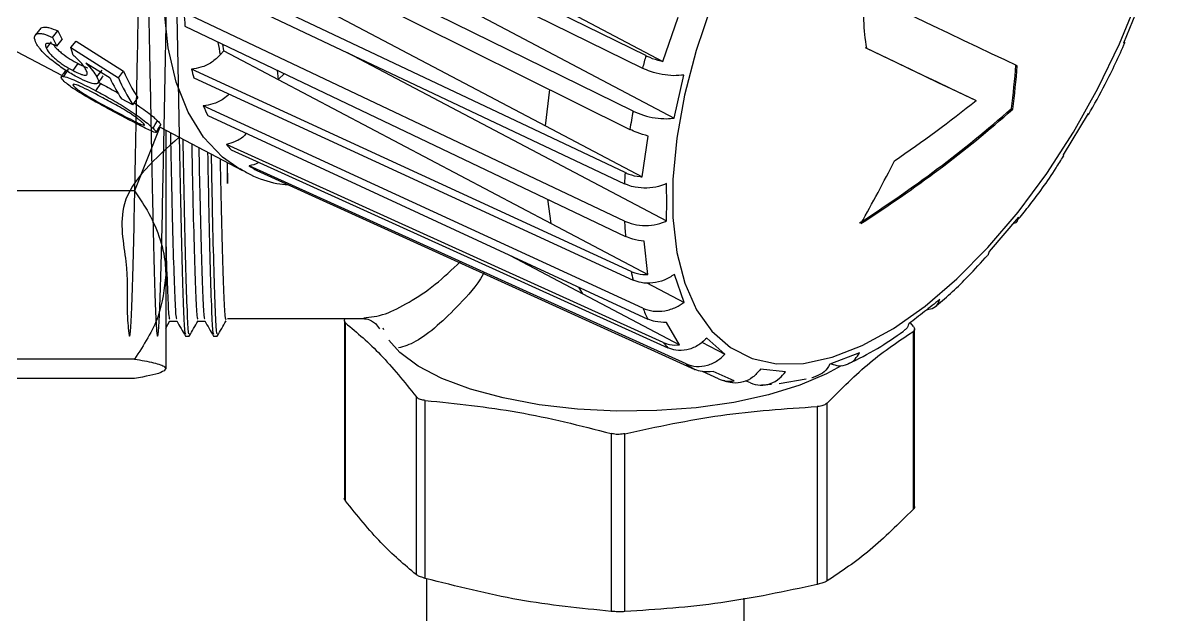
# Model space of a CAD drawing. Extents: x 75 to 2075, y 25 to 1460.
# Drawn here: x 478.2 to 571.5, y 970.2 to 1018.1 of the extents above; entities that cross this region are included whole.
import ezdxf

# ---------------------------------------------------------------- set-up
doc = ezdxf.new("R2010")
doc.units = 0
doc.header["$LTSCALE"] = 5
doc.linetypes.add('SLD-KATı', pattern=[0])
doc.layers.get('0').update_dxf_attribs({"linetype": 'CONTINUOUS'})

msp = doc.modelspace()

# ---------------------------------------------------------------- linework, layer by layer
at = {"color": 7, "linetype": 'SLD-KATı'}
for p, q in [((528.609, 1015.435), (493.07, 1032.907)), ((492.803, 1031.897), (528.34, 1014.423)), ((527.568, 1010.945), (492.032, 1028.418)), ((495.665, 1028.99), (530.906, 1010.385)), ((491.805, 1027.125), (527.316, 1009.465)), ((526.924, 1005.971), (491.312, 1022.837)), ((491.264, 1021.937), (526.872, 1005.069)), ((498.415, 1021.405), (520.481, 1009.756)), ((568.692, 1020.035), (567.222, 1016.44)), ((471.154, 1019.234), (481.403, 1013.823)), ((526.875, 1002.047), (491.267, 1018.915)), ((522.152, 1019.099), (529.978, 1014.968)), ((529.978, 1014.968), (531.225, 1018.558)), ((481.053, 1017.431), (481.405, 1016.743)), ((491.337, 1017.824), (526.964, 1000.802)), ((480.131, 1016), (480.546, 1016.546)), ((480.625, 1016.913), (480.983, 1016.213)), ((480.983, 1016.213), (481.405, 1016.743)), ((482.104, 1016.08), (482.531, 1016.598)), ((482.531, 1016.598), (486.374, 1014.168)), ((494.47, 1015.832), (494.397, 1016.362)), ((567.222, 1016.44), (567.346, 1016.53)), ((482.104, 1016.08), (485.951, 1013.64)), ((482.282, 1015.478), (482.104, 1016.08)), ((494.194, 1015.508), (494.47, 1015.832)), ((494.47, 1015.832), (498.884, 1013.502)), ((504.452, 1015.69), (530.28, 1002.055)), ((485.275, 1013.605), (483.325, 1014.821)), ((527.407, 997.97), (491.868, 1014.342)), ((498.777, 1014.269), (498.884, 1013.502)), ((484.259, 1013.305), (484.529, 1013.17)), ((485.951, 1013.64), (486.374, 1014.168)), ((492.043, 1013.64), (527.579, 997.265)), ((499.381, 1013.981), (498.884, 1013.502)), ((498.884, 1013.502), (520.95, 1001.853)), ((530.906, 1010.385), (531.678, 1013.864)), ((484.137, 1012.588), (484.529, 1013.17)), ((520.481, 1009.756), (520.844, 1012.683)), ((487.119, 1011.461), (486.211, 1011.94)), ((487.119, 1011.461), (487.52, 1012.029)), ((555.201, 1011.868), (555.312, 1011.809)), ((528.355, 994.996), (492.819, 1011.371)), ((493.18, 1010.588), (528.776, 994.108)), ((558.167, 1011.153), (558.278, 1011.094)), ((564.368, 1010.76), (562.343, 1007.4)), ((564.415, 1010.648), (564.368, 1010.76)), ((489.303, 1009.653), (487.259, 1004.491)), ((489.275, 1009.668), (495.979, 1006.129)), ((520.481, 1009.756), (528.306, 1005.625)), ((489.781, 1009.4), (489.781, 997.684)), ((528.306, 1005.625), (528.8, 1008.93)), ((530.01, 992.214), (494.682, 1008.253)), ((495.063, 1007.819), (530.389, 991.776)), ((494.745, 1006.78), (494.781, 1005.085)), ((562.343, 1007.4), (562.368, 1007.299)), ((494.781, 1005.085), (494.781, 1006.761)), ((495.979, 1006.129), (495.799, 1006.226)), ((531.863, 990.482), (496.537, 1006.525)), ((497.153, 1006.127), (532.576, 990.037)), ((487.259, 1004.491), (475.161, 1004.491)), ((520.95, 1001.853), (520.679, 1003.805)), ((558.744, 1002.374), (556.363, 999.578)), ((520.95, 1001.853), (528.775, 997.722)), ((528.775, 997.722), (528.475, 1000.414)), ((556.363, 999.578), (556.252, 999.262)), ((517.628, 999.269), (523.512, 996.163)), ((489.781, 997.684), (489.781, 990.093)), ((531.692, 995.465), (530.916, 997.734)), ((523.512, 996.163), (523.185, 996.697)), ((528.695, 997.047), (531.692, 995.465)), ((523.512, 996.163), (531.337, 992.032)), ((489.781, 993.369), (490.124, 993.962)), ((490.111, 993.951), (490.671, 993.951)), ((492.379, 993.951), (492.939, 993.951)), ((494.781, 994.152), (505.831, 994.152)), ((504.222, 993.976), (504.222, 979.621)), ((504.31, 979.408), (504.31, 993.81)), ((531.337, 992.032), (530.28, 993.844)), ((550.252, 993.52), (550.006, 993.81)), ((507.403, 993.244), (507.355, 993.376)), ((550.208, 993.1), (550.208, 978.698)), ((550.34, 978.952), (550.34, 993.306)), ((491.387, 992.723), (491.67, 992.723)), ((493.655, 992.723), (493.938, 992.723)), ((533.14, 992.246), (535.004, 991.261)), ((535.004, 991.261), (533.53, 992.555)), ((545.877, 991.383), (543.494, 990.455)), ((487.259, 990.878), (475.161, 990.878)), ((539.892, 989.855), (537.864, 990.047)), ((487.259, 989.308), (475.161, 989.308)), ((534.48, 989.267), (533.172, 989.862)), ((535.742, 989.113), (534.04, 989.862)), ((537.056, 988.945), (536.669, 989.121)), ((541.559, 989.249), (539.385, 988.86)), ((537.95, 988.791), (538.776, 988.833)), ((510.03, 987.833), (510.03, 973.431)), ((510.771, 973.122), (510.771, 987.524)), ((543.257, 972.917), (543.257, 987.319)), ((542.454, 987.034), (542.454, 972.632)), ((525.811, 984.853), (525.811, 970.451)), ((526.904, 970.434), (526.904, 984.836)), ((510.853, 973.104), (510.853, 933.795)), ((536.567, 933.795), (536.567, 971.511))]:
    msp.add_line(p, q, dxfattribs=at)
at = {"color": 8, "linetype": 'SLD-KATı', "flags": 128}
msp.add_lwpolyline([(495.799, 1006.226), (494.377, 1007.207), (492.838, 1008.825), (491.58, 1010.859), (490.621, 1013.282), (489.974, 1016.061), (489.646, 1019.158), (489.644, 1022.532), (489.966, 1026.137), (490.608, 1029.924), (491.562, 1033.842), (492.815, 1037.838), (494.349, 1041.857), (496.145, 1045.847), (498.177, 1049.752), (500.419, 1053.519), (502.839, 1057.099), (505.406, 1060.442), (508.084, 1063.504), (510.838, 1066.242), (513.629, 1068.62), (516.421, 1070.605), (519.176, 1072.172), (521.856, 1073.298), (524.424, 1073.968), (526.848, 1074.174), (529.092, 1073.912), (531.079, 1073.211)], dxfattribs=at)
at = {"color": 7, "linetype": 'SLD-KATı', "flags": 128}
for points in [[(551.185, 995.164), (553.744, 997.359), (556.263, 999.908), (558.702, 1002.77), (561.021, 1005.902), (563.186, 1009.252), (565.16, 1012.769), (566.914, 1016.396), (568.42, 1020.078), (569.653, 1023.755), (570.595, 1027.37), (571.23, 1030.865), (571.549, 1034.186), (571.547, 1037.281), (571.223, 1040.099), (570.583, 1042.598), (569.636, 1044.737), (568.399, 1046.483), (566.889, 1047.808), (565.132, 1048.692), (563.154, 1049.12), (560.987, 1049.085), (558.665, 1048.589), (556.225, 1047.639), (553.706, 1046.25), (551.146, 1044.444), (548.586, 1042.249), (546.067, 1039.7), (543.629, 1036.838), (541.309, 1033.707), (539.145, 1030.356), (537.17, 1026.839), (535.416, 1023.212), (533.911, 1019.53), (532.677, 1015.853), (531.736, 1012.238), (531.1, 1008.743), (530.781, 1005.422), (530.783, 1002.327), (531.107, 999.509), (531.748, 997.01), (532.694, 994.871), (533.932, 993.125), (535.441, 991.8), (537.199, 990.917), (539.177, 990.489), (541.343, 990.523), (543.665, 991.019), (546.105, 991.969), (548.625, 993.358), (551.185, 995.164)], [(558.642, 1014.616), (557.625, 1015.091), (556.56, 1015.591), (555.447, 1016.116), (554.285, 1016.667), (553.077, 1017.242), (551.822, 1017.843), (550.522, 1018.467), (549.176, 1019.115)], [(480.625, 1016.913), (480.839, 1017.172), (481.053, 1017.431)], [(546.327, 1016.103), (547.567, 1015.504), (548.771, 1014.925), (549.937, 1014.365), (551.067, 1013.825), (552.158, 1013.305), (553.212, 1012.805), (554.226, 1012.326), (555.201, 1011.868)], [(546.438, 1016.044), (547.678, 1015.446), (548.881, 1014.867), (550.048, 1014.307), (551.177, 1013.767), (552.269, 1013.247), (553.322, 1012.747), (554.337, 1012.268), (555.312, 1011.809)], [(481.532, 1013.755), (481.725, 1014.049), (481.918, 1014.343)], [(482.292, 1014.225), (482.494, 1014.506), (482.697, 1014.788)], [(484.215, 1013.723), (484.422, 1013.998), (484.628, 1014.272)], [(488.751, 1009.555), (488.937, 1009.856), (489.123, 1010.158)], [(544.402, 990.332), (543.225, 989.675), (541.056, 988.753), (538.531, 987.977), (535.714, 987.366), (532.678, 986.937), (529.503, 986.7), (526.271, 986.663), (523.064, 986.825), (519.967, 987.183), (517.059, 987.727), (514.416, 988.443), (512.107, 989.313), (510.19, 990.314), (508.716, 991.421), (507.832, 992.415)]]:
    msp.add_lwpolyline(points, dxfattribs=at)
at = {"color": 7, "linetype": 'SLD-KATı'}
for centre, radius, start, end in [((521.011, 1020.283), 29.776, 182.63206, 184.73718), ((584.062, 1000.121), 57.528, 164.56211, 165.60455), ((511.587, 1018.894), 20.238, 192.99931, 195.04617), ((479.354, 1021.074), 79.436, 352.82555, 355.37974), ((479.401, 1021.011), 79.499, 352.83391, 355.3862), ((497.394, 1019.323), 13.401, 205.25869, 213.43003), ((498.628, 1019.034), 13.777, 203.04795, 213.34526), ((498.817, 1019.463), 13.523, 203.04803, 213.34494), ((490.536, 1092.399), 103.395, 304.24031, 308.79145), ((506.213, 1017.061), 14.552, 203.01601, 206.41013), ((574.505, 1002.205), 47.744, 169.45306, 171.25473), ((491.01, 1087.526), 101.7, 302.64849, 311.32606), ((491.051, 1087.557), 101.814, 302.65459, 311.32234), ((502.616, 1014.831), 10.306, 219.66335, 222.87609), ((432.08, 1066.138), 130.804, 330.55454, 333.08284), ((501.695, 1013.828), 8.941, 234.77194, 239.46717), ((563.83, 1003.426), 36.994, 176.05418, 177.45404), ((554.261, 1003.388), 27.419, 182.80183, 185.41033), ((546.107, 1002.162), 19.164, 192.63321, 194.80298), ((540.679, 1000.302), 13.417, 203.29313, 207.49199), ((537.581, 998.365), 9.754, 219.08995, 222.49373), ((536.637, 997.345), 8.36, 235.17589, 240.93237)]:
    msp.add_arc(centre, radius, start, end, dxfattribs=at)
at = {"color": 8, "linetype": 'SLD-KATı'}
msp.add_arc((514.607, 1020.079), 20.919, 189.85282, 192.62251, dxfattribs=at)
at = {"color": 7, "linetype": 'SLD-KATı'}
for points, knots in [([(551.4, 1031.128), (550.741, 1030.142), (549.425, 1028.175), (547.673, 1024.924), (546.484, 1021.483), (546.087, 1018.384), (546.329, 1016.769), (546.438, 1016.044)], [0, 0, 0, 0, 0.2093465, 0.4174781, 0.6246741, 0.8317405, 1, 1, 1, 1]), ([(490.871, 1008.825), (488.943, 1007.114), (485.496, 1004.056), (486.779, 998.494), (486.605, 995.023), (486.783, 992.907), (486.876, 992.494), (486.99, 993.788), (487.092, 996.613), (487.202, 1000.605), (487.3, 1005.428), (487.406, 1010.859), (487.518, 1016.461), (487.62, 1021.681), (487.734, 1025.967), (487.841, 1028.946), (487.948, 1030.35), (488.062, 1030.043), (488.165, 1028.056), (488.277, 1024.578), (488.387, 1019.906), (488.491, 1014.469), (488.606, 1008.775), (488.71, 1003.305), (488.819, 998.569), (488.932, 995.003), (489.035, 992.912), (489.149, 992.492), (489.256, 993.788), (489.36, 996.613), (489.469, 1000.605), (489.568, 1005.428), (489.674, 1010.859), (489.786, 1016.461), (489.888, 1021.681), (490.002, 1025.967), (490.109, 1028.946), (490.216, 1030.35), (490.33, 1030.043), (490.433, 1028.056), (490.545, 1024.578), (490.655, 1019.906), (490.759, 1014.469), (490.873, 1008.774), (490.978, 1003.307), (491.087, 998.559), (491.2, 995.039), (491.294, 992.975), (491.359, 992.915), (491.387, 992.888)], [0, 0, 0, 0, 0.0272405, 0.0486843, 0.0702689, 0.0914089, 0.1130257, 0.1343966, 0.1556913, 0.1759877, 0.1958441, 0.2166056, 0.2381809, 0.2593235, 0.2809464, 0.3022983, 0.3236113, 0.3452442, 0.3663953, 0.38795, 0.4094393, 0.4306315, 0.4522783, 0.4735069, 0.4949507, 0.5165353, 0.5376753, 0.5592921, 0.580663, 0.6019577, 0.6222541, 0.6421105, 0.662872, 0.6844473, 0.7055899, 0.7272128, 0.7485647, 0.7698777, 0.7915106, 0.8126617, 0.8342164, 0.8557057, 0.8768979, 0.8985447, 0.9197733, 0.9412171, 0.9628017, 0.9839417, 1, 1, 1, 1]), ([(479.312, 1016.435), (479.239, 1016.609), (479.13, 1016.87), (479.207, 1017.096), (479.35, 1017.203), (479.578, 1017.237), (479.973, 1017.19), (480.365, 1017.024), (480.625, 1016.913)], [0, 0, 0, 0, 0.251761, 0.377606, 0.503055, 0.627663, 0.752571, 1, 1, 1, 1]), ([(479.647, 1017.621), (479.577, 1017.534), (479.438, 1017.358), (479.298, 1017.183), (479.229, 1017.096)], [0, 0, 0, 0, 0.499996, 1, 1, 1, 1]), ([(479.649, 1017.621), (479.69, 1017.658), (479.773, 1017.733), (480.005, 1017.759), (480.4, 1017.709), (480.792, 1017.542), (481.053, 1017.431)], [0, 0, 0, 0, 0.193824, 0.39506, 0.597513, 1, 1, 1, 1]), ([(480.825, 1014.852), (480.651, 1014.989), (480.301, 1015.264), (479.858, 1015.684), (479.577, 1016.015), (479.406, 1016.262), (479.343, 1016.377), (479.312, 1016.435)], [0, 0, 0, 0, 0.248601, 0.498171, 0.748597, 0.87426, 1, 1, 1, 1]), ([(480.983, 1016.213), (480.828, 1016.277), (480.518, 1016.405), (480.215, 1016.447), (480.078, 1016.387), (480.021, 1016.263), (480.087, 1016.105), (480.131, 1016)], [0, 0, 0, 0, 0.24843, 0.496819, 0.62215, 0.748072, 1, 1, 1, 1]), ([(480.713, 1016.315), (480.758, 1016.246), (480.849, 1016.105), (481.113, 1015.855), (481.506, 1015.525), (482.069, 1015.134), (482.487, 1014.903), (482.697, 1014.788)], [0, 0, 0, 0, 0.137077, 0.28104, 0.42506, 0.712021, 1, 1, 1, 1]), ([(564.399, 1010.656), (564.862, 1011.478), (565.941, 1013.391), (566.848, 1015.384), (567.366, 1016.52)], [0, 0, 0, 0, 0.429551, 1, 1, 1, 1]), ([(480.131, 1016), (480.221, 1015.855), (480.356, 1015.639), (480.701, 1015.3), (481.001, 1015.048), (481.325, 1014.809), (481.765, 1014.515), (482.081, 1014.341), (482.292, 1014.225)], [0, 0, 0, 0, 0.251539, 0.377285, 0.50251, 0.627334, 0.751858, 1, 1, 1, 1]), ([(483.311, 1014.319), (483.266, 1014.401), (483.175, 1014.565), (482.941, 1014.861), (482.637, 1015.175), (482.4, 1015.377), (482.282, 1015.478)], [0, 0, 0, 0, 0.251467, 0.501858, 0.751536, 1, 1, 1, 1]), ([(494.194, 1015.508), (493.974, 1015.292), (493.535, 1014.861), (492.691, 1014.468), (492.121, 1014.38), (491.868, 1014.342)], [0, 0, 0, 0, 0.357054, 0.714135, 1, 1, 1, 1]), ([(528.609, 1015.435), (528.709, 1015.388), (529.072, 1015.219), (529.552, 1015.064), (529.92, 1014.981), (529.978, 1014.968)], [0, 0, 0, 0, 0.242347, 0.882101, 1, 1, 1, 1]), ([(482.699, 1013.658), (482.391, 1013.828), (481.773, 1014.167), (481.141, 1014.624), (480.825, 1014.852)], [0, 0, 0, 0, 0.499408, 1, 1, 1, 1]), ([(481.708, 1014.298), (481.645, 1014.199), (481.518, 1014.001), (481.391, 1013.804), (481.327, 1013.705)], [0, 0, 0, 0, 0.500019, 1, 1, 1, 1]), ([(482.292, 1014.225), (482.487, 1014.127), (482.78, 1013.979), (483.096, 1013.873), (483.283, 1013.844), (483.4, 1013.879), (483.451, 1014.011), (483.367, 1014.196), (483.311, 1014.319)], [0, 0, 0, 0, 0.247876, 0.373071, 0.497044, 0.622213, 0.748029, 1, 1, 1, 1]), ([(482.697, 1014.788), (482.894, 1014.687), (483.181, 1014.541), (483.402, 1014.472), (483.472, 1014.45)], [0, 0, 0, 0, 0.68664, 1, 1, 1, 1]), ([(483.325, 1014.821), (483.519, 1014.619), (483.906, 1014.215), (484.112, 1013.887), (484.215, 1013.723)], [0, 0, 0, 0, 0.499539, 1, 1, 1, 1]), ([(531.678, 1013.864), (531.41, 1013.836), (530.875, 1013.781), (529.918, 1013.893), (529.036, 1014.115), (528.552, 1014.329), (528.34, 1014.423)], [0, 0, 0, 0, 0.2646, 0.529298, 0.79368, 1, 1, 1, 1]), ([(481.576, 1013.343), (481.459, 1013.47), (481.283, 1013.661), (481.346, 1013.748), (481.431, 1013.766), (481.498, 1013.758), (481.532, 1013.755)], [0, 0, 0, 0, 0.5003222, 0.7504282, 0.8753257, 1, 1, 1, 1]), ([(481.532, 1013.755), (481.692, 1013.708), (482.011, 1013.616), (482.894, 1013.229), (483.64, 1012.844), (484.137, 1012.588)], [0, 0, 0, 0, 0.250373, 0.500475, 1, 1, 1, 1]), ([(486.305, 1010.509), (485.899, 1010.724), (485.087, 1011.154), (483.974, 1011.764), (483.066, 1012.289), (482.421, 1012.689), (481.899, 1013.053), (481.684, 1013.246), (481.576, 1013.343)], [0, 0, 0, 0, 0.248905, 0.497482, 0.622311, 0.747533, 0.873473, 1, 1, 1, 1]), ([(484.215, 1013.723), (484.287, 1013.553), (484.395, 1013.299), (484.268, 1013.161), (484.092, 1013.128), (483.839, 1013.164), (483.402, 1013.306), (482.98, 1013.517), (482.699, 1013.658)], [0, 0, 0, 0, 0.251316, 0.377163, 0.502607, 0.627585, 0.75217, 1, 1, 1, 1]), ([(484.319, 1013.23), (484.387, 1013.324), (484.524, 1013.512), (484.66, 1013.7), (484.728, 1013.794)], [0, 0, 0, 0, 0.500018, 1, 1, 1, 1]), ([(484.534, 1012.108), (483.959, 1012.41), (483.239, 1012.787), (482.534, 1013.085), (482.323, 1013.127), (482.232, 1013.088), (482.339, 1012.97), (482.393, 1012.911)], [0, 0, 0, 0, 0.497972, 0.622793, 0.747993, 0.873713, 1, 1, 1, 1]), ([(482.393, 1012.911), (482.478, 1012.838), (482.647, 1012.691), (483.081, 1012.399), (483.557, 1012.105), (484.524, 1011.554), (485.253, 1011.168), (485.836, 1010.86)], [0, 0, 0, 0, 0.12623, 0.251968, 0.377155, 0.501977, 1, 1, 1, 1]), ([(484.137, 1012.588), (484.542, 1012.37), (485.352, 1011.936), (486.442, 1011.288), (487.317, 1010.707), (487.932, 1010.259), (488.43, 1009.853), (488.644, 1009.654), (488.751, 1009.555)], [0, 0, 0, 0, 0.248921, 0.4975, 0.622366, 0.747571, 0.873486, 1, 1, 1, 1]), ([(484.529, 1013.17), (484.93, 1012.96), (485.396, 1012.717), (485.898, 1012.415), (485.968, 1012.372)], [0, 0, 0, 0, 0.861037, 1, 1, 1, 1]), ([(487.004, 1010.696), (486.789, 1010.832), (486.359, 1011.103), (485.523, 1011.579), (484.93, 1011.897), (484.534, 1012.108)], [0, 0, 0, 0, 0.24991, 0.500008, 1, 1, 1, 1]), ([(487.223, 1011.608), (487.382, 1011.504), (487.758, 1011.258), (488.313, 1010.853), (488.808, 1010.451), (489.018, 1010.256), (489.123, 1010.158)], [0, 0, 0, 0, 0.195799, 0.463673, 0.731551, 1, 1, 1, 1]), ([(494.901, 1012.323), (494.756, 1012.185), (494.39, 1011.834), (493.641, 1011.499), (493.073, 1011.411), (492.819, 1011.371)], [0, 0, 0, 0, 0.265587, 0.672055, 1, 1, 1, 1]), ([(485.836, 1010.86), (486.413, 1010.555), (487.136, 1010.175), (487.818, 1009.857), (488.025, 1009.79), (488.096, 1009.816), (487.984, 1009.932), (487.928, 1009.991)], [0, 0, 0, 0, 0.4979536, 0.6227599, 0.7479576, 0.8736751, 1, 1, 1, 1]), ([(488.751, 1009.555), (488.834, 1009.471), (489.002, 1009.304), (489.043, 1009.193), (488.865, 1009.226), (488.337, 1009.463), (487.5, 1009.88), (486.703, 1010.299), (486.305, 1010.509)], [0, 0, 0, 0, 0.126504, 0.25255, 0.37766, 0.502458, 0.751109, 1, 1, 1, 1]), ([(487.928, 1009.991), (487.905, 1010.013), (487.859, 1010.056), (487.743, 1010.157), (487.562, 1010.302), (487.297, 1010.497), (487.101, 1010.63), (487.004, 1010.696)], [0, 0, 0, 0, 0.125764, 0.251395, 0.501754, 0.751289, 1, 1, 1, 1]), ([(527.568, 1010.945), (527.843, 1010.826), (528.395, 1010.588), (529.355, 1010.379), (530.229, 1010.306), (530.699, 1010.361), (530.906, 1010.385)], [0, 0, 0, 0, 0.26376, 0.527586, 0.791616, 1, 1, 1, 1]), ([(489.012, 1009.223), (489.072, 1009.326), (489.194, 1009.53), (489.315, 1009.734), (489.376, 1009.837)], [0, 0, 0, 0, 0.500009, 1, 1, 1, 1]), ([(489.123, 1010.158), (489.209, 1010.073), (489.37, 1009.915), (489.365, 1009.867), (489.363, 1009.844)], [0, 0, 0, 0, 0.537825, 1, 1, 1, 1]), ([(490.158, 1009.201), (490.16, 1009.119), (490.199, 1007.3), (490.269, 1003.846), (490.379, 999.4), (490.492, 996.123), (490.581, 994.241), (490.642, 994.175), (490.666, 994.149)], [0, 0, 0, 0, 0.010081, 0.222301, 0.436673, 0.652454, 0.863789, 1, 1, 1, 1]), ([(491.158, 1008.674), (491.163, 1008.412), (491.205, 1006.296), (491.277, 1002.503), (491.389, 997.898), (491.5, 994.618), (491.589, 992.827), (491.648, 992.925), (491.67, 992.962)], [0, 0, 0, 0, 0.029576, 0.239111, 0.452288, 0.665316, 0.874944, 1, 1, 1, 1]), ([(496.297, 1009.145), (496.26, 1009.098), (496.023, 1008.799), (495.449, 1008.463), (494.918, 1008.318), (494.682, 1008.253)], [0, 0, 0, 0, 0.0931373, 0.5967916, 1, 1, 1, 1]), ([(528.8, 1008.93), (528.492, 1009.016), (527.963, 1009.164), (527.506, 1009.376), (527.316, 1009.465)], [0, 0, 0, 0, 0.583359, 1, 1, 1, 1]), ([(491.879, 1008.293), (491.887, 1007.876), (491.919, 1006.375), (491.983, 1003.308), (492.08, 999.4), (492.192, 996.116), (492.286, 994.185), (492.351, 994.129), (492.379, 994.105)], [0, 0, 0, 0, 0.052101, 0.187342, 0.404505, 0.623095, 0.837182, 1, 1, 1, 1]), ([(492.452, 1007.991), (492.48, 1006.621), (492.544, 1003.535), (492.646, 999.408), (492.759, 996.121), (492.849, 994.242), (492.91, 994.175), (492.934, 994.149)], [0, 0, 0, 0, 0.180436, 0.406348, 0.633744, 0.856456, 1, 1, 1, 1]), ([(493.163, 1007.615), (493.191, 1006.195), (493.254, 1002.939), (493.355, 998.567), (493.468, 995.037), (493.562, 992.975), (493.627, 992.915), (493.655, 992.888)], [0, 0, 0, 0, 0.171405, 0.39288, 0.61581, 0.834147, 1, 1, 1, 1]), ([(493.45, 1007.464), (493.482, 1005.818), (493.549, 1002.35), (493.657, 997.906), (493.768, 994.616), (493.857, 992.828), (493.916, 992.925), (493.938, 992.962)], [0, 0, 0, 0, 0.201896, 0.425499, 0.648946, 0.868828, 1, 1, 1, 1]), ([(494.172, 1007.083), (494.172, 1007.071), (494.196, 1005.98), (494.25, 1003.315), (494.348, 999.399), (494.46, 996.109), (494.558, 994.128), (494.627, 994.082), (494.66, 994.06)], [0, 0, 0, 0, 0.001521, 0.140299, 0.363141, 0.587446, 0.80713, 1, 1, 1, 1]), ([(497.315, 1006.796), (497.292, 1006.781), (497.058, 1006.62), (496.784, 1006.57), (496.537, 1006.525)], [0, 0, 0, 0, 0.096682, 1, 1, 1, 1]), ([(558.638, 1002.085), (558.938, 1002.451), (560.032, 1003.783), (561.287, 1005.541), (562.176, 1006.976), (562.373, 1007.296)], [0, 0, 0, 0, 0.227155, 0.827974, 1, 1, 1, 1]), ([(495.783, 1006.3), (496.064, 1006.129), (496.984, 1005.571), (498.312, 1005.131), (499.374, 1005.014), (499.677, 1004.98)], [0, 0, 0, 0, 0.2387855, 0.7827369, 1, 1, 1, 1]), ([(526.924, 1005.971), (527.024, 1005.928), (527.388, 1005.769), (527.873, 1005.661), (528.248, 1005.63), (528.306, 1005.625)], [0, 0, 0, 0, 0.242337, 0.882099, 1, 1, 1, 1]), ([(530.278, 1005.077), (530.069, 1004.992), (529.588, 1004.796), (528.695, 1004.679), (527.847, 1004.747), (527.245, 1004.907), (526.976, 1005.024), (526.872, 1005.069)], [0, 0, 0, 0, 0.2028929, 0.4675489, 0.7317949, 0.8970589, 1, 1, 1, 1]), ([(530.28, 1002.055), (530.285, 1002.556), (530.295, 1003.557), (530.284, 1004.57), (530.278, 1005.077)], [0, 0, 0, 0, 0.500004, 1, 1, 1, 1]), ([(487.259, 1004.491), (487.554, 1004.056), (488.297, 1002.963), (489.207, 1001.091), (489.72, 999.225), (489.766, 998.074), (489.781, 997.684)], [0, 0, 0, 0, 0.2056133, 0.5170127, 0.8361664, 1, 1, 1, 1]), ([(558.338, 1001.896), (558.343, 1001.896), (558.525, 1001.881), (558.688, 1002.039), (558.727, 1002.271), (558.744, 1002.374)], [0, 0, 0, 0, 0.016451, 0.566155, 1, 1, 1, 1]), ([(526.875, 1002.047), (526.978, 1002.002), (527.346, 1001.842), (528.088, 1001.681), (529.061, 1001.683), (529.805, 1001.846), (530.175, 1002.009), (530.28, 1002.055)], [0, 0, 0, 0, 0.102986, 0.366805, 0.630616, 0.894683, 1, 1, 1, 1]), ([(489.781, 1000.827), (489.792, 1000.41), (489.838, 998.495), (489.925, 996.159), (490.018, 994.177), (490.083, 994.127), (490.111, 994.105)], [0, 0, 0, 0, 0.0927305, 0.4257641, 0.7519372, 1, 1, 1, 1]), ([(528.475, 1000.414), (528.158, 1000.455), (527.615, 1000.526), (527.156, 1000.721), (526.964, 1000.802)], [0, 0, 0, 0, 0.583363, 1, 1, 1, 1]), ([(552.022, 995.13), (552.05, 995.153), (552.946, 995.886), (554.374, 997.22), (555.721, 998.7), (556.241, 999.272)], [0, 0, 0, 0, 0.019789, 0.621642, 1, 1, 1, 1]), ([(489.781, 997.684), (489.658, 996.554), (489.396, 994.162), (487.997, 992.012), (487.259, 990.878)], [0, 0, 0, 0, 0.472493, 1, 1, 1, 1]), ([(527.407, 997.97), (527.506, 997.929), (527.869, 997.779), (528.349, 997.709), (528.718, 997.72), (528.775, 997.722)], [0, 0, 0, 0, 0.242333, 0.882094, 1, 1, 1, 1]), ([(530.916, 997.734), (530.649, 997.562), (530.113, 997.217), (529.157, 996.993), (528.275, 997.007), (527.791, 997.187), (527.579, 997.265)], [0, 0, 0, 0, 0.2645993, 0.5292972, 0.7936754, 1, 1, 1, 1]), ([(552.373, 995.697), (551.961, 995.368), (551.137, 994.71), (550.291, 994.063), (549.868, 993.739)], [0, 0, 0, 0, 0.500002, 1, 1, 1, 1]), ([(551.335, 994.874), (551.535, 994.91), (551.938, 994.983), (552.249, 995.34), (552.345, 995.618), (552.373, 995.697)], [0, 0, 0, 0, 0.4142465, 0.8329849, 1, 1, 1, 1]), ([(528.355, 994.996), (528.63, 994.9), (529.182, 994.709), (530.142, 994.754), (531.016, 995.013), (531.485, 995.327), (531.692, 995.465)], [0, 0, 0, 0, 0.263756, 0.527588, 0.79162, 1, 1, 1, 1]), ([(490.665, 993.961), (490.784, 993.756), (491.02, 993.347), (491.257, 992.938), (491.375, 992.733)], [0, 0, 0, 0, 0.499992, 1, 1, 1, 1]), ([(491.682, 992.733), (491.801, 992.938), (492.037, 993.347), (492.274, 993.757), (492.392, 993.962)], [0, 0, 0, 0, 0.500006, 1, 1, 1, 1]), ([(492.933, 993.961), (493.051, 993.756), (493.288, 993.347), (493.524, 992.938), (493.643, 992.733)], [0, 0, 0, 0, 0.499988, 1, 1, 1, 1]), ([(493.95, 992.733), (494.068, 992.938), (494.305, 993.347), (494.541, 993.757), (494.66, 993.962)], [0, 0, 0, 0, 0.500006, 1, 1, 1, 1]), ([(504.31, 993.81), (504.272, 993.857), (504.194, 993.953), (504.232, 994.083), (504.289, 994.151), (504.29, 994.152)], [0, 0, 0, 0, 0.497091, 0.994277, 1, 1, 1, 1]), ([(504.31, 993.81), (505.259, 993.009), (507.165, 991.4), (509.072, 989.026), (510.03, 987.833)], [0, 0, 0, 0, 0.497591, 1, 1, 1, 1]), ([(505.796, 994.148), (505.883, 994.144), (506.075, 994.138), (506.747, 993.829), (506.961, 993.474), (507.054, 993.32)], [0, 0, 0, 0, 0.317638, 0.704962, 1, 1, 1, 1]), ([(530.28, 993.844), (529.965, 993.847), (529.426, 993.853), (528.967, 994.033), (528.776, 994.108)], [0, 0, 0, 0, 0.583359, 1, 1, 1, 1]), ([(549.868, 993.739), (549.814, 993.584), (549.726, 993.328), (549.517, 993.205), (549.436, 993.157)], [0, 0, 0, 0, 0.609173, 1, 1, 1, 1]), ([(543.257, 987.319), (544.41, 988.468), (546.727, 990.778), (549.044, 992.323), (550.208, 993.1)], [0, 0, 0, 0, 0.4975907, 1, 1, 1, 1]), ([(545.003, 990.516), (545.779, 990.892), (547.261, 991.61), (548.74, 992.648), (549.445, 993.144)], [0, 0, 0, 0, 0.523257, 1, 1, 1, 1]), ([(550.252, 993.52), (550.292, 993.451), (550.372, 993.313), (550.315, 993.176), (550.232, 993.117), (550.208, 993.1)], [0, 0, 0, 0, 0.4171156, 0.8343205, 1, 1, 1, 1]), ([(530.01, 992.214), (530.109, 992.175), (530.468, 992.03), (530.932, 991.986), (531.283, 992.026), (531.337, 992.032)], [0, 0, 0, 0, 0.242347, 0.882093, 1, 1, 1, 1]), ([(533.53, 992.555), (533.29, 992.339), (532.81, 991.907), (531.918, 991.582), (531.076, 991.533), (530.598, 991.702), (530.389, 991.776)], [0, 0, 0, 0, 0.264585, 0.529285, 0.793664, 1, 1, 1, 1]), ([(531.863, 990.482), (532.134, 990.393), (532.677, 990.215), (533.588, 990.337), (534.399, 990.697), (534.819, 991.088), (535.004, 991.261)], [0, 0, 0, 0, 0.26376, 0.527589, 0.791617, 1, 1, 1, 1]), ([(543.595, 990.494), (543.794, 990.428), (544.248, 990.277), (544.934, 990.416), (545.521, 990.794), (545.768, 991.203), (545.877, 991.383)], [0, 0, 0, 0, 0.21803, 0.498249, 0.778678, 1, 1, 1, 1]), ([(487.259, 990.878), (487.808, 990.78), (488.925, 990.581), (489.689, 990.312), (489.759, 990.146), (489.781, 990.093)], [0, 0, 0, 0, 0.396746, 0.806753, 1, 1, 1, 1]), ([(489.781, 990.093), (489.701, 989.988), (489.49, 989.712), (488.112, 989.463), (487.259, 989.308)], [0, 0, 0, 0, 0.381418, 1, 1, 1, 1]), ([(534.04, 989.862), (533.737, 989.838), (533.219, 989.797), (532.765, 989.967), (532.576, 990.037)], [0, 0, 0, 0, 0.583359, 1, 1, 1, 1]), ([(537.864, 990.047), (537.667, 989.812), (537.273, 989.342), (536.482, 988.986), (535.859, 988.893), (535.543, 988.991), (535.49, 989.007)], [0, 0, 0, 0, 0.312622, 0.62538, 0.93776, 1, 1, 1, 1]), ([(543.494, 990.455), (543.353, 990.225), (543.078, 989.778), (542.633, 989.59), (542.417, 989.498)], [0, 0, 0, 0, 0.513798, 1, 1, 1, 1]), ([(534.48, 989.267), (534.578, 989.228), (534.931, 989.086), (535.37, 989.052), (535.692, 989.105), (535.742, 989.113)], [0, 0, 0, 0, 0.242345, 0.882097, 1, 1, 1, 1]), ([(534.869, 989.164), (534.98, 989.12), (535.179, 989.04), (535.396, 989.021), (535.491, 989.012)], [0, 0, 0, 0, 0.56031, 1, 1, 1, 1]), ([(537.056, 988.945), (537.32, 988.859), (537.849, 988.687), (538.685, 988.841), (539.397, 989.243), (539.741, 989.667), (539.892, 989.855)], [0, 0, 0, 0, 0.263758, 0.52759, 0.791618, 1, 1, 1, 1]), ([(542.022, 989.382), (542.068, 989.39), (542.198, 989.415), (542.329, 989.47), (542.413, 989.506)], [0, 0, 0, 0, 0.359839, 1, 1, 1, 1]), ([(510.771, 987.524), (510.636, 987.544), (510.366, 987.584), (510.137, 987.712), (510.054, 987.807), (510.03, 987.833)], [0, 0, 0, 0, 0.417116, 0.834314, 1, 1, 1, 1]), ([(510.771, 987.524), (513.266, 987.272), (518.279, 986.764), (523.292, 985.492), (525.811, 984.853)], [0, 0, 0, 0, 0.497591, 1, 1, 1, 1]), ([(543.257, 987.319), (543.178, 987.257), (543.021, 987.132), (542.711, 987.053), (542.511, 987.038), (542.454, 987.034)], [0, 0, 0, 0, 0.417119, 0.8343175, 1, 1, 1, 1]), ([(526.904, 984.836), (529.495, 985.393), (534.679, 986.509), (539.862, 986.859), (542.454, 987.034)], [0, 0, 0, 0, 0.5, 1, 1, 1, 1]), ([(526.904, 984.836), (526.752, 984.81), (526.45, 984.758), (526.068, 984.79), (525.868, 984.839), (525.811, 984.853)], [0, 0, 0, 0, 0.4171161, 0.8343147, 1, 1, 1, 1]), ([(504.31, 979.408), (504.258, 979.48), (504.201, 979.557), (504.226, 979.617), (504.228, 979.621)], [0, 0, 0, 0, 0.930321, 1, 1, 1, 1]), ([(510.03, 973.431), (509.081, 974.232), (507.175, 975.841), (505.268, 978.215), (504.31, 979.408)], [0, 0, 0, 0, 0.497591, 1, 1, 1, 1]), ([(550.335, 978.952), (550.326, 978.895), (550.313, 978.814), (550.233, 978.725), (550.208, 978.698)], [0, 0, 0, 0, 0.699658, 1, 1, 1, 1]), ([(550.208, 978.698), (549.056, 977.548), (546.739, 975.239), (544.421, 973.693), (543.257, 972.917)], [0, 0, 0, 0, 0.4975907, 1, 1, 1, 1]), ([(510.771, 973.122), (510.636, 973.163), (510.366, 973.245), (510.137, 973.355), (510.054, 973.414), (510.03, 973.431)], [0, 0, 0, 0, 0.417114, 0.834318, 1, 1, 1, 1]), ([(525.811, 970.451), (523.317, 970.703), (518.303, 971.211), (513.29, 972.483), (510.771, 973.122)], [0, 0, 0, 0, 0.4975914, 1, 1, 1, 1]), ([(542.454, 972.632), (539.862, 972.075), (534.679, 970.96), (529.495, 970.609), (526.904, 970.434)], [0, 0, 0, 0, 0.5, 1, 1, 1, 1]), ([(543.257, 972.917), (543.178, 972.876), (543.021, 972.793), (542.711, 972.695), (542.511, 972.646), (542.454, 972.632)], [0, 0, 0, 0, 0.417122, 0.834317, 1, 1, 1, 1]), ([(526.904, 970.434), (526.752, 970.429), (526.45, 970.42), (526.068, 970.432), (525.868, 970.447), (525.811, 970.451)], [0, 0, 0, 0, 0.417116, 0.834315, 1, 1, 1, 1])]:
    msp.add_open_spline(points, degree=3, knots=knots, dxfattribs=at)
at = {"color": 8, "linetype": 'SLD-KATı'}
for points, knots in [([(505.791, 994.212), (506.339, 994.265), (507.366, 994.365), (509.452, 995.436), (511.549, 996.803), (512.923, 998.113), (513.596, 998.754)], [0, 0, 0, 0, 0.27545, 0.516046, 0.76319, 1, 1, 1, 1]), ([(515.529, 997.876), (515.504, 997.83), (514.946, 996.796), (513.564, 995.336), (511.718, 993.491), (509.921, 992.141), (509.044, 991.899), (508.603, 991.778)], [0, 0, 0, 0, 0.012073, 0.271364, 0.509131, 0.75293, 1, 1, 1, 1])]:
    msp.add_open_spline(points, degree=3, knots=knots, dxfattribs=at)

doc.saveas('drawing.dxf')
